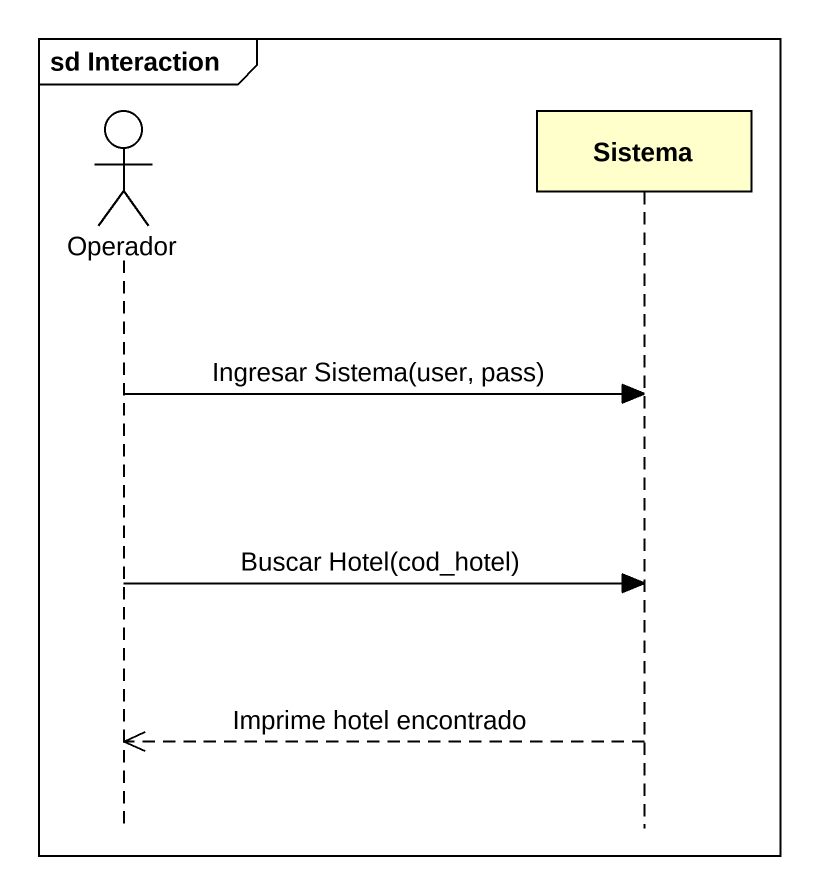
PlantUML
@startuml
mainframe sd Interaction
hide footbox
actor Operador
participant Sistema

Operador -> Sistema : Ingresar Sistema(user, pass)
Operador -> Sistema : Buscar Hotel(cod_hotel)
Sistema -->> Operador : Imprime hotel encontrado
@enduml
